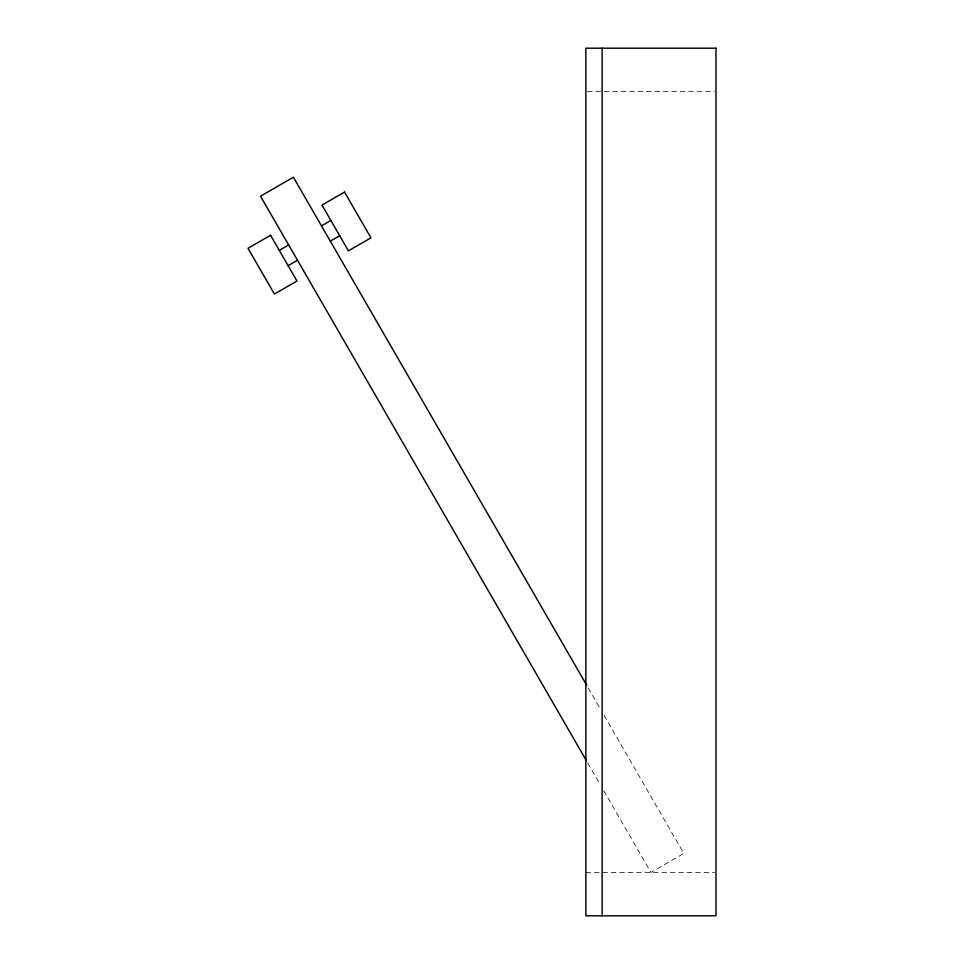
<?xml version="1.0" encoding="UTF-8"?>
<svg xmlns="http://www.w3.org/2000/svg" width="964" height="964" viewBox="0 0 964 964"><rect width="100%" height="100%" fill="white"/><g stroke="black" fill="none" stroke-linecap="round" stroke-linejoin="round"><path stroke-width="0.72" stroke-dasharray="4.82 3.62" d="M587.341 91.58L714.505 91.58M585.859 872.42L714.505 872.42M588.269 687.971L600.295 708.817M604.067 715.324L683.801 853.441L650.929 872.42L603.536 790.335M587.739 762.97L599.777 783.816"/><path stroke-width="1.45" d="M321.47 225.865L330.857 220.443M279.271 250.387L288.67 244.964M330.291 241.145L339.69 235.722M288.091 265.666L297.49 260.244M586.763 685.356L293.381 177.219L260.509 196.198L586.233 760.367M602.126 48.2L602.126 915.8M344.534 192.077L322 205.091L348.414 250.845L370.959 237.831L344.534 192.077M270.547 235.264L248.001 248.278L274.415 294.032L296.96 281.018L270.547 235.264M715.999 48.2L585.859 48.2L585.859 915.8L715.999 915.8L715.999 48.2"/></g></svg>
